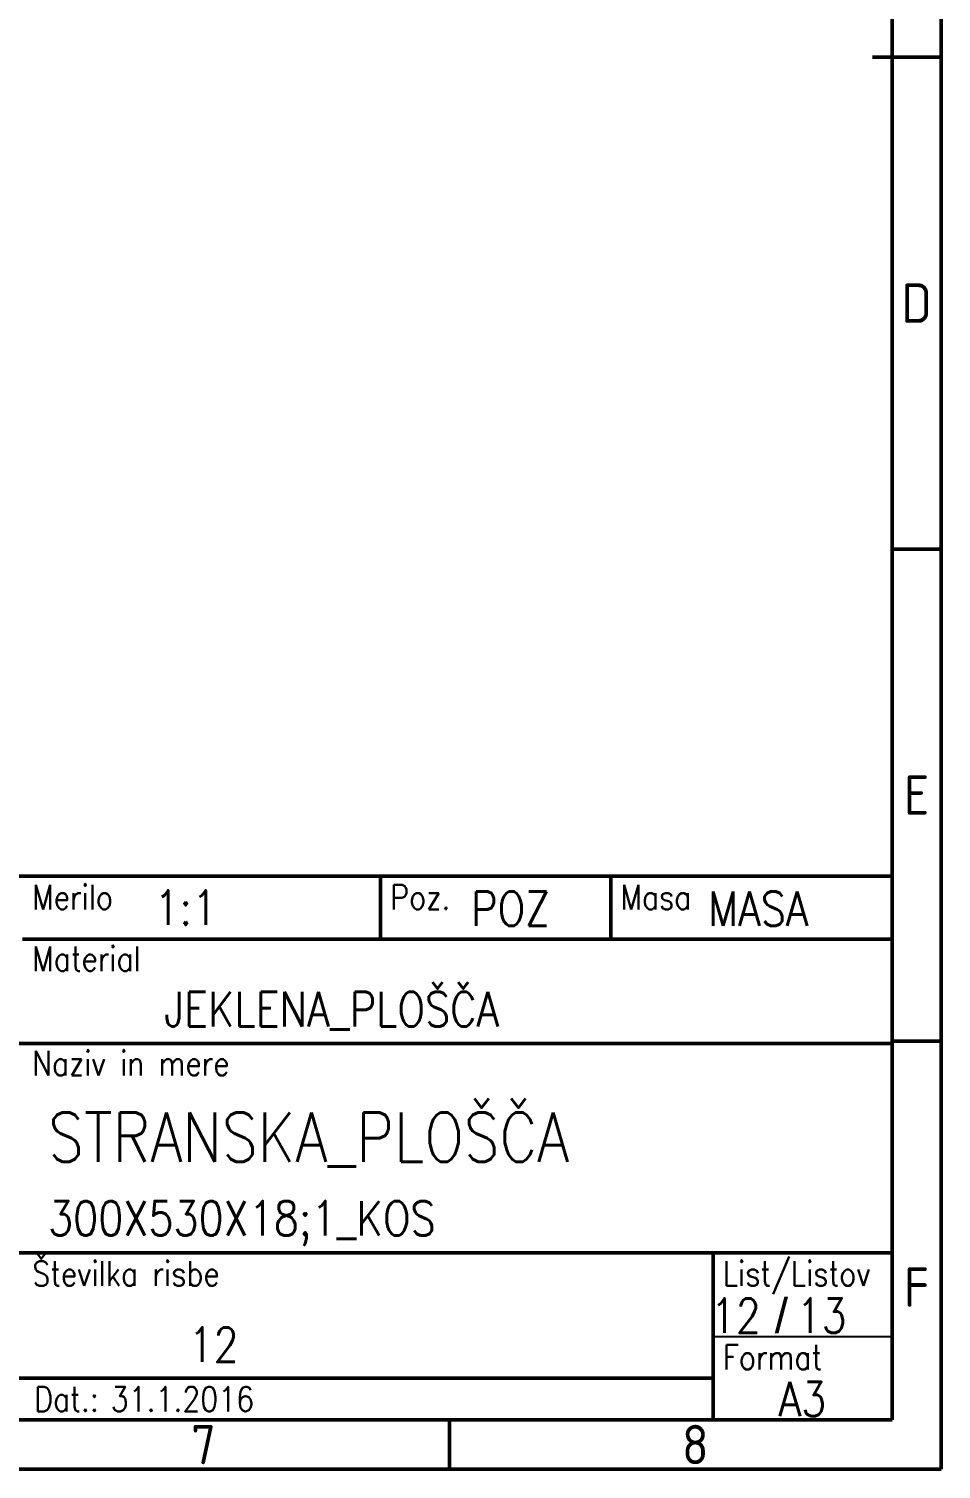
# Model space of a CAD drawing. Header units: millimetres. Extents: x 2197 to 3797, y 594 to 1742.
# Drawn here: x 3425 to 3797, y 594 to 1179 of the extents above; entities that cross this region are included whole.
import ezdxf
from ezdxf.enums import TextEntityAlignment as Align

# ---------------------------------------------------------------- set-up
doc = ezdxf.new("R2010")
doc.units = ezdxf.units.MM
doc.header["$MEASUREMENT"] = 0
for name, color, linetype, lineweight in [('Crta_025', 5, 'Continuous', 25), ('Crta_035', 3, 'Continuous', 35), ('Crta_05', 1, 'Continuous', 50)]:
    doc.layers.add(name, color=color, linetype=linetype, lineweight=lineweight)
doc.layers.add('RAHM2', color=1, linetype='Continuous')
doc.styles.add('oznake', font='geniso.shx', dxfattribs={"height": 4})
doc.styles.get("Standard").update_dxf_attribs({"font": 'arial.ttf'})
doc.styles.add('TEHN_25', font='romans.shx', dxfattribs={"width": 0.85, "height": 2.5})
doc.styles.add('TEHN_35', font='romans.shx', dxfattribs={"width": 0.85, "height": 3.5})
doc.styles.add('TEHN_50', font='romans.shx', dxfattribs={"width": 0.85, "height": 5})

msp = doc.modelspace()

# ---------------------------------------------------------------- linework, layer by layer
at = {"layer": 'Crta_025'}
msp.add_line((3703.72729, 647.76705), (3776.52729, 647.76705), dxfattribs=at)
at = {"layer": 'Crta_05'}
for p, q in [((3796.52729, 593.76705), (3796.52729, 1741.76705)), ((3776.52729, 613.76705), (3776.52729, 1721.76705)), ((3796.52729, 1167.76705), (3768.52729, 1167.76705)), ((3796.52729, 967.76705), (3776.52729, 967.76705)), ((3027.72729, 834.76705), (3776.52729, 834.76705)), ((3568.52729, 834.76705), (3568.52729, 809.26705)), ((3662.12729, 834.76705), (3662.12729, 809.26705)), ((3422.92729, 809.26705), (3776.52729, 809.26705)), ((3796.52729, 767.76705), (3776.52729, 767.76705)), ((3027.72729, 766.76705), (3776.52729, 766.76705)), ((3246.12729, 681.76705), (3776.52729, 681.76705)), ((3703.72729, 681.76705), (3703.72729, 613.76705)), ((3027.72729, 630.76705), (3703.72729, 630.76705)), ((2216.52729, 613.76705), (3776.52729, 613.76705)), ((3596.52729, 613.76705), (3596.52729, 593.76705)), ((2196.52729, 593.76705), (3796.52729, 593.76705))]:
    msp.add_line(p, q, dxfattribs=at)

# ---------------------------------------------------------------- texts
at = {"layer": 'Crta_025', "style": 'TEHN_25', "width": 0.85}
for s, p in [('Merilo', (3426.92729, 821.26705)), ('Poz.', (3572.52729, 821.26705)), ('Masa', (3666.12729, 821.26705)), ('Material', (3426.92729, 796.26705)), ('Naziv in mere', (3426.92729, 753.76705)), ('Številka risbe', (3426.92729, 668.26705)), ('List/Listov', (3707.72729, 668.26705)), ('Format', (3707.72729, 634.26705)), ('Dat.:', (3427.72729, 617.26705))]:
    msp.add_text(s, height=10, dxfattribs=at).set_placement(p)
msp.add_attdef('31.1.2016', (3458.79768, 617.26705), '12_2-13_1KOS.dwg', height=10, dxfattribs=at)
at = {"layer": 'Crta_035'}
msp.add_text('/', height=14, dxfattribs=at).set_placement((3728.82055, 649.16705))
at = {"layer": 'Crta_035', "style": 'TEHN_35', "width": 0.85}
for tag, p, s in [('1:1', (3476.52729, 815.01705), '1:1'), ('POZ', (3605.42895, 814.58741), ''), ('MASA', (3701.77341, 814.58741), ''), ('JEKLENA_PLOŠČA', (3480.52729, 773.76705), ''), ('300X530X18;1_KOS', (3433.32729, 688.76705), ''), ('13', (3737.67655, 649.16705), '1')]:
    msp.add_attdef(tag, p, s, height=14, dxfattribs=at)
msp.add_attdef('12', text='1', height=14, dxfattribs=at).set_placement((3723.17069, 649.16705), align=Align.RIGHT)
msp.add_attdef('A3', text='----', height=14, dxfattribs=at).set_placement((3740.12729, 615.26705), align=Align.CENTER)
at = {"layer": 'Crta_05', "width": 0.85}
for tag, p, s, height, style in [('STRANSKA_PLOŠČA', (3433.32729, 718.76705), '----', 20, 'TEHN_50'), ('12', (3490.42603, 637.40135), '', 14, 'TEHN_35')]:
    msp.add_attdef(tag, p, s, height=height, dxfattribs=dict(at, style=style))
at = {"layer": 'RAHM2', "char_height": 16, "attachment_point": 5, "style": 'oznake'}
for s, width, insert in [('D', 27.069035, (3786.52729, 1067.76705)), ('E', 27.069035, (3786.52729, 867.76705)), ('F', 27.069035, (3786.52729, 667.76705)), ('7', 49.1380701, (3496.52729, 603.76705)), ('8', 49.1380701, (3696.52729, 603.76705))]:
    msp.add_mtext_dynamic_manual_height_columns(s, width=width, gutter_width=12.5, heights=[0], dxfattribs=dict(at, insert=insert))

doc.saveas('drawing.dxf')
